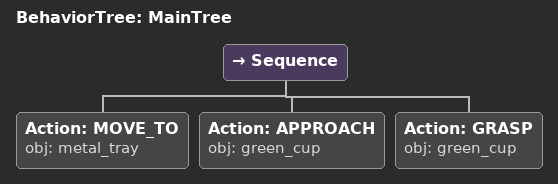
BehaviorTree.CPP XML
<root main_tree_to_execute="MainTree">
  <BehaviorTree ID="MainTree">
    <Sequence>
      <!-- Move to metal_tray -->
      <Action ID="MOVE_TO" obj="metal_tray" />
      <!-- Approach green_cup -->
      <Action ID="APPROACH" obj="green_cup" />
      <!-- Grasp green_cup -->
      <Action ID="GRASP" obj="green_cup" />
    </Sequence>
  </BehaviorTree>
</root>
